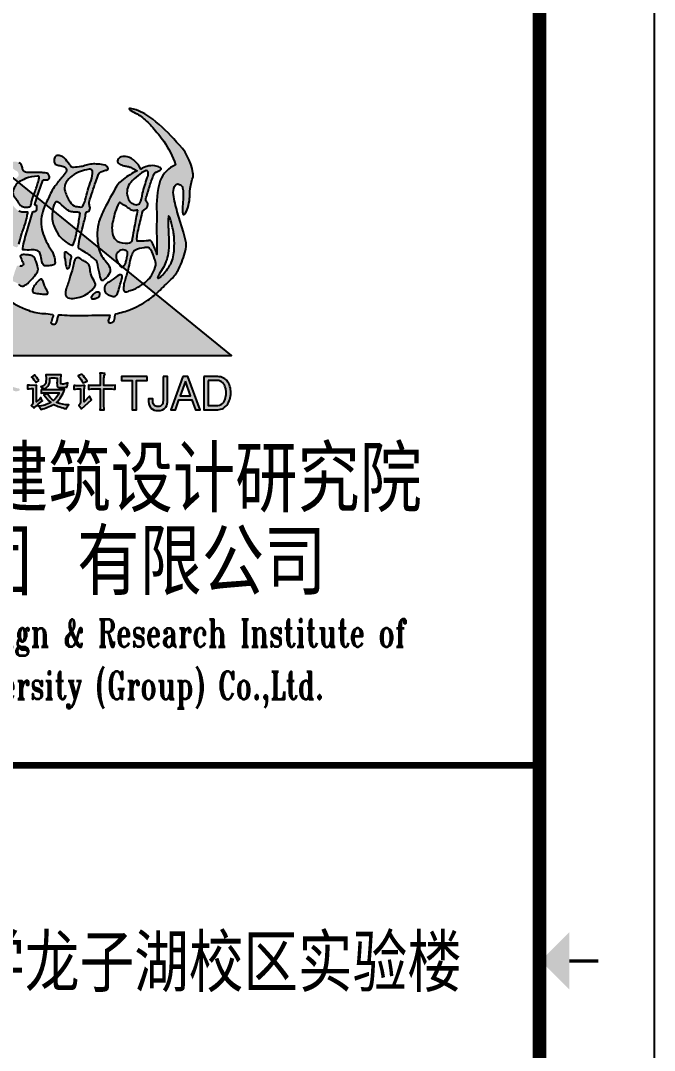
# Model space of a CAD drawing. Extents: x -345393 to -54719, y 203828 to 476815.
# Drawn here: x -266805 to -261293, y 298647 to 307598 of the extents above; entities that cross this region are included whole.
import ezdxf
from ezdxf.enums import TextEntityAlignment as Align

# ---------------------------------------------------------------- set-up
doc = ezdxf.new("R2010")
doc.units = 0
doc.header["$LTSCALE"] = 1000
doc.header["$MEASUREMENT"] = 0
doc.layers.get('0').update_dxf_attribs({"color": 252, "linetype": 'CONTINUOUS'})
doc.layers.add('图框', color=252, linetype='CONTINUOUS')
doc.styles.add('TKZ1_tjhts.shx', font='tjromant.shx', dxfattribs={"bigfont": 'tjhts.shx'})

# ---------------------------------------------------------------- blocks, each defined once
blk = doc.blocks.new('TJAD_TK_LOGO')
at = {"layer": '图框'}
for points in [[(0.3088, 0.2387, -0.055111), (0.2978, 0.218, -0.399817), (0.2889, 0.2131, -0.15154), (0.2813, 0.2164, -0.301448), (0.2805, 0.2256, 0.010306), (0.2893, 0.248, -0.01851), (0.2158, 0.3296, -0.103184), (0.1567, 0.4231, -0.120959), (0.1559, 0.5005, 0.063512), (0.1683, 0.6375, 0.024265), (0.1633, 0.7157, -0.039016), (0.1589, 0.7586, -0.148803), (0.1672, 0.7952, -0.063522), (0.1899, 0.8185, -0.021561), (0.1991, 0.8269), (0, 0.9887), (0, 0.0136), (1.2, 0.0136), (0.9015, 0.2562, -0.02734), (0.8698, 0.2318, -0.056811), (0.8015, 0.1955, -0.043653), (0.7428, 0.1781, 0.070224), (0.7398, 0.1676, -0.155586), (0.7336, 0.1464, -0.268078), (0.7145, 0.1445, 0.046034), (0.7138, 0.1514, -0.10837), (0.7157, 0.158, 0.067272), (0.7193, 0.1723, 0.007869), (0.606, 0.1714, -0.018474), (0.519, 0.1742, 0.089356), (0.5135, 0.1595, -0.084297), (0.509, 0.1441, -0.378712), (0.4979, 0.1366, -0.129516), (0.4872, 0.1418, 0.010082), (0.4893, 0.1483, -0.06366), (0.4927, 0.1585, -0.047427), (0.496, 0.17, 0.412458), (0.4928, 0.175, 0.04646), (0.4591, 0.1791, -0.083304), (0.3984, 0.1918, -0.056916)], [(0.4736, 0.7314, 0.018572), (0.4732, 0.7314), (0.4732, 0.7318, 0.06936), (0.4703, 0.733, 0.047212), (0.46, 0.7347, 0.024282), (0.4431, 0.7352, -0.000753), (0.4115, 0.7353, -0.013374), (0.3921, 0.7358, -0.164458), (0.3817, 0.7396, -0.15617), (0.3755, 0.7508, 0.064833), (0.3714, 0.765, 0.17195), (0.3603, 0.7744, 0.077232), (0.3482, 0.7786, 0.099365), (0.3407, 0.7784, 0.128164), (0.3354, 0.7756, 0.199677), (0.3314, 0.766, 0.156287), (0.3348, 0.7545, 0.086381), (0.3434, 0.7463, 0.029794), (0.3514, 0.742, -0.218512), (0.3587, 0.7337, -0.050196), (0.3602, 0.726, -0.223734), (0.3564, 0.7197, -0.013892), (0.3452, 0.7082), (0.3589, 0.6971, -0.00619), (0.3868, 0.7123, -0.093205), (0.4339, 0.7212, -0.103421), (0.4394, 0.72, -0.384925), (0.4409, 0.717, -0.045853), (0.4384, 0.7029, -0.014561), (0.4233, 0.6576, 0.006316), (0.4195, 0.6478), (0.4323, 0.6374, -0.003465), (0.4348, 0.6445, -0.002724), (0.4557, 0.7043, -0.338072), (0.4611, 0.707, 0.005218), (0.4734, 0.7074, 0.309415), (0.4756, 0.7082, 0.132077), (0.4786, 0.7099, 0.147744), (0.4814, 0.7154, 0.135646), (0.4808, 0.7231, 0.18433)], [(0.7559, 0.3745, 0.010654), (0.7583, 0.3709, 0.091005), (0.7649, 0.363, 0.311976), (0.7704, 0.3627)]]:
    blk.add_hatch(color=256, dxfattribs=at).paths.add_polyline_path(points)
h = blk.add_hatch(color=256, dxfattribs=at)
h.paths.add_polyline_path([(0.9815, 0.6879, -0.266995), (0.9881, 0.6909, -0.078548), (0.9944, 0.6887, -0.061401), (1.0014, 0.6847, -0.140506), (1.0072, 0.6756, -0.075077), (1.01, 0.6533, -0.023792), (1.0084, 0.6201, 0.028581), (1.0066, 0.5847, 0.083513), (1.0086, 0.5717, 0.556873), (1.0142, 0.5709, 0.099876), (1.0276, 0.5963, 0.058859), (1.0349, 0.6333, 0.00868), (1.0364, 0.6602, -0.055868), (1.0453, 0.7097, 0.012909), (1.0489, 0.7191, 0.07627), (1.0482, 0.7339, 0.168287), (0.9831, 0.856, 0.045812), (0.8895, 0.9461, 0.082299), (0.8236, 0.9829, 0.045024), (0.8019, 0.9879, 0.184323), (0.7964, 0.9871, 0.401214), (0.7969, 0.9849, 0.073894), (0.8027, 0.9803, 0.009968), (0.8278, 0.9671, -0.045085), (0.8493, 0.9526, -0.042435), (0.8895, 0.9133, -0.014659), (0.9326, 0.8595, -0.075958), (0.9793, 0.7665, 0.183281), (0.9189, 0.7042, 0.093166), (0.9053, 0.5774, 0.002645), (0.9049, 0.5388), (0.9501, 0.5388, -0.021718), (0.9509, 0.5614, -0.060902), (0.9515, 0.5634, -0.750169), (0.9534, 0.5633, -0.062141), (0.956, 0.5585, -0.02804), (0.962, 0.5406, -0.001207), (0.9625, 0.5388), (0.9987, 0.5388), (0.9978, 0.5418), (0.9864, 0.5809, -0.042759), (0.9711, 0.6483, -0.166183), (0.9757, 0.68, -0.02967)])
h.paths.add_polyline_path([(0.9205, 0.7467, 0.337691), (0.9223, 0.7504, 0.234051), (0.9175, 0.7558, 0.085029), (0.898, 0.762, 0.109404), (0.8666, 0.76, 0.027051), (0.8419, 0.7495, 0.096966), (0.8201, 0.7794, 0.147389), (0.7879, 0.798, 0.110178), (0.7649, 0.7978, 0.193659), (0.7543, 0.7891, 0.105864), (0.7507, 0.7813, 0.322715), (0.7561, 0.77, 0.090222), (0.7753, 0.7627, 0.021428), (0.79, 0.7597, -0.062248), (0.8018, 0.7563, -0.0489), (0.8136, 0.7497, 0.061445), (0.8276, 0.7426, 0.045204), (0.7732, 0.709, 0.105153), (0.7461, 0.6801, 0.017534), (0.699, 0.5933, 0.04727), (0.6765, 0.5388), (0.7311, 0.5388, -0.016538), (0.7329, 0.5457, -0.06987), (0.7549, 0.6147, -0.55525), (0.7623, 0.616, 0.087068), (0.7725, 0.608, 0.000587), (0.779, 0.6054, 0.051645), (0.7807, 0.6041, 0.002312), (0.7982, 0.5921, 0.1078), (0.8147, 0.5849, 0.06971), (0.8302, 0.5876, -0.002349), (0.8243, 0.554, -0.014725), (0.8217, 0.5388), (0.8389, 0.5388, -0.003665), (0.8417, 0.5498, -0.003176), (0.8503, 0.5842, -0.214328), (0.8554, 0.5888, 0.079005), (0.8638, 0.5943, 0.136284), (0.8689, 0.6041, 0.042038), (0.8698, 0.6101, 0.121208), (0.8685, 0.6149, 0.033156), (0.8637, 0.6221, -0.089896), (0.8614, 0.627, -0.153361), (0.8622, 0.6323, -0.00558), (0.8761, 0.6782, -0.02004), (0.8922, 0.7241, -0.10938), (0.8997, 0.7368, 0.024126), (0.911, 0.7409, 0.094696)])
h.paths.add_polyline_path([(0.8709, 0.7365, -0.143663), (0.8674, 0.7141, 0.018808), (0.8493, 0.6538, -0.117601), (0.8367, 0.6124, -0.229986), (0.8191, 0.6095, -0.2857), (0.7904, 0.6393, -0.267121), (0.8025, 0.6968, -0.053371), (0.8316, 0.7238, -0.07094), (0.8606, 0.7426, -0.49062)], flags=16)
h = blk.add_hatch(color=256, dxfattribs=at)
h.paths.add_polyline_path([(0.7123, 0.7547, 0.083086), (0.7078, 0.7611, 0.127732), (0.7011, 0.7644, 0.060999), (0.6727, 0.7685, 0.050289), (0.6488, 0.769, 0.061315), (0.6263, 0.7647, -0.058239), (0.6053, 0.759, -0.023274), (0.5769, 0.7559, -0.318074), (0.5654, 0.7615, -0.012807), (0.5459, 0.787, 0.176594), (0.5273, 0.8007, 0.141446), (0.5118, 0.8023, 0.254042), (0.5015, 0.7926, 0.094349), (0.5002, 0.7774, 0.272202), (0.5073, 0.7669, 0.06938), (0.523, 0.7632, -0.099001), (0.5405, 0.7575, -0.173209), (0.5486, 0.7467, -0.244282), (0.547, 0.7377, -0.042049), (0.5309, 0.7159, 0.019533), (0.5043, 0.6835, 0.074328), (0.4889, 0.6592, -0.003717), (0.4656, 0.6104), (0.4938, 0.5874, -0.03259), (0.4985, 0.6073, -0.114709), (0.5043, 0.6174), (0.5072, 0.6195), (0.5091, 0.6202), (0.5118, 0.6201), (0.5142, 0.6193), (0.5231, 0.6138), (0.5294, 0.6085), (0.5482, 0.5915), (0.5545, 0.5865), (0.5549, 0.5865, 0.137325), (0.5628, 0.5817, 0.052206), (0.5812, 0.5795, -0.039081), (0.5963, 0.5784, -0.061234), (0.5998, 0.5775, -0.389955), (0.6022, 0.5741, -0.015439), (0.6014, 0.5665, -0.009793), (0.5919, 0.5135, -0.001555), (0.5909, 0.5086), (0.6061, 0.4962, -0.005675), (0.6129, 0.5218, 0.021764), (0.6244, 0.5699, -0.037231), (0.6265, 0.5785, -0.166808), (0.6296, 0.5808, 0.014415), (0.6366, 0.5837, 0.232872), (0.6415, 0.5909, 0.087887), (0.641, 0.6009, 0.002273), (0.6378, 0.6149, -0.178357), (0.6381, 0.6188, -0.001216), (0.6509, 0.6596, -0.011476), (0.6643, 0.6991, -0.017032), (0.6756, 0.7288, -0.192629), (0.6888, 0.7399, -0.05264), (0.7021, 0.7447, 0.121865), (0.7115, 0.7475, 0.384919)])
h.paths.add_polyline_path([(0.5967, 0.7372, -0.021509), (0.6281, 0.7468, -0.053885), (0.6378, 0.7487, -0.363115), (0.652, 0.7407, -0.093078), (0.646, 0.7046, 0.023125), (0.6222, 0.6265, -0.067346), (0.6135, 0.6034, -0.278742), (0.6057, 0.5995, -0.067064), (0.5855, 0.6021, -0.223721), (0.5632, 0.6194, -0.070697), (0.543, 0.6609, -0.171192), (0.5437, 0.69, -0.090372), (0.5638, 0.7166, -0.097027)], flags=16)
h = blk.add_hatch(color=256, dxfattribs=at)
h.paths.add_polyline_path([(0.4195, 0.6478), (0.3589, 0.6971, 0.122439), (0.3441, 0.6794, 0.077208), (0.3376, 0.6622, 0.221374), (0.3431, 0.6401, -0.044103), (0.3534, 0.6251, 0.092474), (0.3673, 0.6059, 0.149827), (0.383, 0.5987, 0.078107), (0.4006, 0.5996, 0.300992), (0.4085, 0.6066, 0.003448), (0.4116, 0.6244, -0.014936)])
h.paths.add_polyline_path([(0.4481, 0.5312, -0.118411), (0.4656, 0.6104), (0.4323, 0.6374, 0.013731), (0.4236, 0.6091, 0.354128), (0.4255, 0.6066, 0.149403), (0.4255, 0.6062, -0.033756), (0.429, 0.6051, -0.301225), (0.4322, 0.6016, -0.067966), (0.4306, 0.5853, -0.155357), (0.4255, 0.5826, -0.0383), (0.4175, 0.5813, 0.394404), (0.4141, 0.5771, -0.002997), (0.3933, 0.5061, 0.027314), (0.3759, 0.4366, 0.262389), (0.3769, 0.4312, 0.054171), (0.4093, 0.4301, -0.120269), (0.4322, 0.4278, -0.238212), (0.445, 0.4145, -0.030328), (0.4518, 0.3843, 0.177342), (0.4589, 0.3692, 0.189169), (0.4732, 0.3674, 0.024901), (0.4941, 0.3699, 0.43233), (0.5035, 0.3812, 0.054023), (0.4992, 0.4064, 0.072563), (0.4928, 0.4227, -0.024272), (0.4732, 0.4551, -0.09052)])
h.paths.add_polyline_path([(0.5909, 0.5086), (0.4938, 0.5874, 0.02545), (0.492, 0.5716, 0.128799), (0.5009, 0.5201, 0.044216), (0.5216, 0.4843, 0.076323), (0.548, 0.4604, 0.034366), (0.5624, 0.4519, 0.076032), (0.5722, 0.4489, 0.341488), (0.575, 0.4509, 0.069217), (0.5844, 0.4795, 0.009229)])
h.paths.add_polyline_path([(0.6061, 0.4962, 0.003269), (0.6024, 0.4814, 0.051211), (0.5967, 0.4451, 0.204101), (0.5987, 0.435, -0.011598), (0.6232, 0.4203, -0.044991), (0.6598, 0.3936, -0.200983), (0.6695, 0.3801, -0.006426), (0.6785, 0.3385, 0.079721), (0.6871, 0.3112, 0.326464), (0.6907, 0.3094, 0.087838), (0.6948, 0.3111, 0.087656), (0.7146, 0.3317, 0.286319), (0.7196, 0.3603, 0.076349), (0.7011, 0.3885, -0.160397), (0.6755, 0.4398), (0.6755, 0.4398)])
h.paths.add_polyline_path([(0.8517, 0.2966), (0.7903, 0.3465, 0.007087), (0.7769, 0.3013, 0.070922), (0.7741, 0.2754, 0.248353), (0.779, 0.265, 0.199635), (0.7954, 0.2684, -0.006886), (0.8134, 0.2746, 0.05678), (0.8467, 0.293, 0.006803)])
h = blk.add_hatch(color=256, dxfattribs=at)
h.paths.add_polyline_path([(0.393, 0.5629, -0.011586), (0.3965, 0.5787, 0.253288), (0.3961, 0.5791, 0.095247), (0.3878, 0.5795, -0.0106), (0.3763, 0.5795, -0.133876), (0.3608, 0.5833, -0.082431), (0.3451, 0.5964, -0.01622), (0.3317, 0.6124, 0.042319), (0.324, 0.621, 0.140851), (0.3172, 0.6238, 0.145933), (0.3085, 0.6218, 0.038492), (0.302, 0.6178), (0.3016, 0.6178, 0.000616), (0.3, 0.6162, 0.032553), (0.2979, 0.6148, 0.095329), (0.2942, 0.6103, 0.096767), (0.2905, 0.5971, -0.001525), (0.2876, 0.5737, 0.034244), (0.285, 0.5522, 0.085899), (0.2916, 0.5041, 0.097395), (0.3137, 0.4669, 0.083463), (0.3395, 0.445, 0.098864), (0.3517, 0.4407, 0.30663), (0.3559, 0.443, 0.075685), (0.3606, 0.4535, 0.009946), (0.371, 0.4905, -0.023424), (0.3776, 0.5099, 0.034776)])
h.paths.add_polyline_path([(0.3331, 0.3723, 0.321528), (0.3303, 0.3767, 0.021484), (0.2909, 0.382, 0.022843), (0.2815, 0.3822, 0.102534), (0.2763, 0.381, 0.130045), (0.2718, 0.3783, 0.267367), (0.2712, 0.3737, -0.005872), (0.2757, 0.3643, 0.058515), (0.2798, 0.3554, 0.081344), (0.2949, 0.3383, 0.099387), (0.3095, 0.3298, 0.035917), (0.3152, 0.3284, 0.245908), (0.3185, 0.3297, 0.105203), (0.327, 0.3486, -0.034055), (0.3316, 0.3653, 0.056891)])
h.paths.add_polyline_path([(0.4315, 0.3396, 0.245812), (0.436, 0.3593, 0.065072), (0.4255, 0.3925, 0.134826), (0.4253, 0.3934, -0.114996), (0.4251, 0.3945, 0.061748), (0.4182, 0.4045, 0.16919), (0.4099, 0.4088, 0.009694), (0.3932, 0.4108, 0.017654), (0.3823, 0.4116, 0.044621), (0.3745, 0.4112, 0.15913), (0.3675, 0.4082, 0.263058), (0.3666, 0.4036, 0.037983), (0.3754, 0.3845, -0.091013), (0.3784, 0.3745, -0.183458), (0.3763, 0.3696, -0.186991), (0.3705, 0.3666, -0.076588), (0.3638, 0.3668, 0.012233), (0.357, 0.368, 0.175338), (0.3532, 0.367, 0.023216), (0.3404, 0.3302, 0.04069), (0.3358, 0.3123, 0.28537), (0.3389, 0.3059, 0.048651), (0.3472, 0.3023, -0.083296), (0.3595, 0.2951, 0.044689), (0.3674, 0.2887, 0.196761), (0.3781, 0.2876, 0.127879), (0.3954, 0.2982, 0.050671)])
h.paths.add_polyline_path([(0.4633, 0.2851, 0.013244), (0.4608, 0.2933, 0.042352), (0.4538, 0.3106, 0.086452), (0.451, 0.3142, 0.181931), (0.4475, 0.3144, 0.105167), (0.437, 0.3071, 0.063777), (0.4225, 0.2892, 0.079039), (0.415, 0.2726, 0.295118), (0.4173, 0.2626, 0.12746), (0.4262, 0.259, 0.051219), (0.4378, 0.2577, -0.006938), (0.4592, 0.2552, 0.101871), (0.4716, 0.2561, 0.282022), (0.4753, 0.2604, 0.127329), (0.4734, 0.2662), (0.4732, 0.2662, -0.004335)])
h.paths.add_polyline_path([(0.6577, 0.3076, -0.058552), (0.6453, 0.3355, -0.043685), (0.6412, 0.3591, 0.088622), (0.6365, 0.3722, 0.151789), (0.6215, 0.3846, -0.046532), (0.6062, 0.3942, 0.04555), (0.5995, 0.3981, 0.043142), (0.5967, 0.3991), (0.5966, 0.3994, 0.251715), (0.5858, 0.3963, 0.137334), (0.5764, 0.371, -0.022108), (0.5712, 0.349, 0.025269), (0.5573, 0.3052, -0.028381), (0.5499, 0.2836, 0.095667), (0.5444, 0.258, 0.266705), (0.5545, 0.2414, 0.133638), (0.5811, 0.2399, 0.117773), (0.6341, 0.259, 0.081266), (0.6603, 0.2854, 0.080524), (0.6632, 0.2917), (0.6632, 0.292), (0.6636, 0.2924), (0.6636, 0.2952), (0.6632, 0.2952, 0.059624)])
h.paths.add_polyline_path([(0.5675, 0.4064, 0.121011), (0.5636, 0.4099, 0.051248), (0.5498, 0.4198, 0.077555), (0.5447, 0.4219, 0.238499), (0.5422, 0.4212, 0.167798), (0.5412, 0.4181, 0.09655), (0.5414, 0.3999, -0.014406), (0.5433, 0.3923, -0.00033), (0.5454, 0.375, 0.1059), (0.5513, 0.3573, 0.313865), (0.5557, 0.3565, 0.231713), (0.5604, 0.3643, 0.026659), (0.5643, 0.3846, -0.007425), (0.5681, 0.3998, 0.16995)])
h.paths.add_polyline_path([(0.6788, 0.2495, 0.082015), (0.6802, 0.2581, 0.360369), (0.6746, 0.2636, 0.094324), (0.6683, 0.2635, 0.109868), (0.6658, 0.2629, -0.017853), (0.6636, 0.2619), (0.6632, 0.2619, 0.095638), (0.6515, 0.2506, 0.069381), (0.6467, 0.2423, 0.391778), (0.6489, 0.2376, 0.16265), (0.6584, 0.2374, 0.029698), (0.6632, 0.2387), (0.6636, 0.2387, 0.027865), (0.6738, 0.2427, 0.232972)])
h.paths.add_polyline_path([(0.7651, 0.3086, -0.00792), (0.7663, 0.3122, -0.04061), (0.7673, 0.3161, 0.057732), (0.7686, 0.323, 0.231089), (0.7664, 0.3309, 0.223752), (0.7548, 0.3302, 0.032861), (0.7336, 0.3152, -0.012035), (0.7156, 0.3033, 0.160241), (0.7001, 0.2874, 0.160304), (0.6998, 0.2673, 0.221951), (0.7087, 0.2557, 0.080228), (0.7255, 0.2484, 0.124433), (0.7414, 0.2473, 0.177577), (0.7482, 0.2548, 0.06059), (0.7578, 0.2826, -0.013372)])
h = blk.add_hatch(color=256, dxfattribs=at)
h.paths.add_polyline_path([(0.9516, 0.4998, -0.00262), (0.9505, 0.5265, -0.01182), (0.9501, 0.5388), (0.9049, 0.5388, 0.006126), (0.9053, 0.4493, 0.002492), (0.906, 0.4122, 0.048247), (0.8873, 0.4597, 0.065909), (0.8831, 0.4654, 0.224936), (0.8775, 0.467, 0.038284), (0.8638, 0.4659, -0.06616), (0.83, 0.4648, -0.485088), (0.8272, 0.4672, -0.101913), (0.8282, 0.4872, -0.016956), (0.8389, 0.5388), (0.8217, 0.5388, -0.017973), (0.8174, 0.5204, -0.010562), (0.8098, 0.4759, -0.208845), (0.8025, 0.4605, -0.11949), (0.791, 0.4574, -0.131776), (0.7484, 0.4648, -0.127624), (0.7317, 0.4882, -0.118385), (0.7311, 0.5388), (0.6765, 0.5388, 0.005191), (0.6747, 0.5326, 0.105733), (0.6755, 0.4398), (0.7181, 0.4052), (0.7448, 0.4052, -0.078177), (0.7468, 0.4144, -0.129583), (0.7582, 0.4264, -0.224047), (0.779, 0.4292, -0.071036), (0.7797, 0.4292, 0.101063), (0.781, 0.4285, -0.019588), (0.7826, 0.4281, -0.023828), (0.7843, 0.4274, -0.322257), (0.7901, 0.4162, -0.013384), (0.7884, 0.4052), (0.8042, 0.4052, -0.014271), (0.8075, 0.414, -0.194353), (0.8209, 0.4295, -0.094044), (0.855, 0.4388, -0.035175), (0.8707, 0.4396, -0.177154), (0.8802, 0.4322, -0.054292), (0.8934, 0.4052), (0.9481, 0.4052, 0.016129), (0.9506, 0.4167, 0.043741), (0.9529, 0.4602, 0.012835)])
h.paths.add_polyline_path([(1.0212, 0.4578), (1.011, 0.5001), (0.9987, 0.5388), (0.9625, 0.5388, -0.013434), (0.9677, 0.518, -0.01242), (0.9716, 0.4981, -0.017255), (0.9742, 0.4791, -0.024091), (0.974, 0.4334, -0.03797), (0.9709, 0.4052), (1.0122, 0.4052, 0.01383), (1.0187, 0.4273, 0.116879)])
h.paths.add_polyline_path([(0.9667, 0.319, 0.068823), (0.9925, 0.3556, 0.031999), (1.0122, 0.4052), (0.9709, 0.4052, -0.002893), (0.9705, 0.403, -0.072675), (0.9603, 0.3746, -0.038888), (0.9477, 0.3552, -0.02059), (0.9288, 0.3321, -0.114728), (0.9232, 0.3261, -0.052839), (0.9136, 0.3198), (0.911, 0.3189), (0.9088, 0.319), (0.9087, 0.322), (0.9144, 0.3343), (0.9184, 0.3407), (0.9328, 0.3631), (0.9415, 0.3829), (0.9415, 0.384, 0.030329), (0.9481, 0.4052), (0.8934, 0.4052, -0.019139), (0.8966, 0.395, -0.131139), (0.901, 0.3705, -0.068706), (0.8883, 0.3366, -0.106182), (0.8705, 0.3122, -0.027075), (0.8517, 0.2966), (0.9015, 0.2562, 0.015633), (0.9183, 0.2717, -0.009266)])
h = blk.add_hatch(color=256, dxfattribs=at)
h.paths.add_polyline_path([(0.7975, 0.3787, -0.041396), (0.8042, 0.4052), (0.7884, 0.4052, -0.011453), (0.7864, 0.3958, -0.01007), (0.7826, 0.3786, -0.034546), (0.7785, 0.3708, -0.087737), (0.7704, 0.3627), (0.7903, 0.3465), (0.7903, 0.3465, 0.020125)])
h.paths.add_polyline_path([(0.7448, 0.4052), (0.7181, 0.4052), (0.7559, 0.3745, -0.051476), (0.7466, 0.3933, -0.099669)])
h = blk.add_hatch(color=256, dxfattribs=at)
h.paths.add_polyline_path([(0.1087, -0.0549, 0.215782), (0.0955, -0.0527, 0.067417), (0.0878, -0.0572, -0.168397), (0.0723, -0.0608, -0.018722), (0.0557, -0.0587, 0.069135), (0.0371, -0.0584, -0.211583), (0.0322, -0.0571, 0.012327), (0.0271, -0.0542, 0.18165), (0.0227, -0.0546, 0.234564), (0.0145, -0.0607, 0.06939), (0.0092, -0.0773, 0.040114), (0.004, -0.1264, 0.00862), (0.0038, -0.1509, 0.034302), (0.0033, -0.1865, 0.240525), (0.0113, -0.1992, 0.151405), (0.014, -0.1995, 0.254247), (0.0165, -0.1924, 0.038225), (0.0174, -0.1663, -0.061608), (0.0194, -0.1463, 0.026815), (0.0223, -0.1127, -0.054652), (0.0257, -0.0929, -0.028262), (0.0289, -0.0835, -0.253686), (0.0385, -0.0789, 0.007206), (0.0489, -0.0782, -0.006599), (0.0729, -0.0746, 0.009999), (0.0841, -0.0723, -0.062381), (0.0934, -0.0735, -0.15567), (0.0993, -0.0771, -0.051163), (0.1052, -0.0853, -0.102101), (0.1065, -0.0911, -0.03095), (0.1072, -0.1291, 0.010088), (0.1069, -0.1503, -0.131285), (0.1038, -0.1627, -0.019629), (0.1006, -0.1683, -0.485137), (0.0962, -0.1696, 0.001583), (0.093, -0.1677, 0.165296), (0.0875, -0.1704, 0.24859), (0.0847, -0.1785, 0.066176), (0.0882, -0.1886, 0.038595), (0.0909, -0.1945, 0.378365), (0.0951, -0.1957, 0.077759), (0.1038, -0.1826, 0.016012), (0.1121, -0.17, 0.054651), (0.1183, -0.1552, 0.087206), (0.1231, -0.1116, 0.064902), (0.1173, -0.0684, 0.144064)])
h.paths.add_polyline_path([(0.0629, -0.0931), (0.0559, -0.0934), (0.0526, -0.0942), (0.0487, -0.0957), (0.0473, -0.0971), (0.0457, -0.0999, 0.333571), (0.0462, -0.1038, 0.045952), (0.0523, -0.1067, 0.064784), (0.0622, -0.1092, 0.210865), (0.0684, -0.1072, 0.127927), (0.0706, -0.102, 0.211886), (0.0696, -0.0958, 0.12013), (0.0674, -0.0941)], flags=17)
h.paths.add_polyline_path([(0.058, -0.146, -0.039434), (0.0609, -0.152, 0.054133), (0.0642, -0.1578, 0.123184), (0.0796, -0.1504, 0.140353), (0.0842, -0.1429, 0.284617), (0.0828, -0.1391, -0.012464), (0.0763, -0.135, 0.016141), (0.0639, -0.1258, -0.029736), (0.0406, -0.1269, -0.149024), (0.0367, -0.13, 0.190304), (0.0335, -0.134, 0.089845), (0.0332, -0.143, 0.171078), (0.0413, -0.1572, 0.249801), (0.0503, -0.1586, 0.378768), (0.055, -0.1529, 0.031236), (0.054, -0.1458), (0.0561, -0.1439)], flags=17)
h.paths.add_polyline_path([(0.1936, -0.0808, -0.130766), (0.1929, -0.0832, -0.049), (0.1889, -0.0904, 0.175351), (0.1867, -0.0955, 0.389375), (0.1886, -0.0971, 0.146359), (0.1966, -0.0935, 0.079034), (0.2024, -0.0886, 0.101244), (0.205, -0.0836, 0.132531), (0.2051, -0.0769, 0.067751), (0.2031, -0.0722, 0.050259), (0.1996, -0.0676, 0.454265), (0.198, -0.0678, 0.06765), (0.196, -0.0731, 0.007561)])
h.paths.add_polyline_path([(0.189, -0.104, 0.313541), (0.1862, -0.1002, 0.335576), (0.1832, -0.1018, 0.015792), (0.1784, -0.1349, -0.057755), (0.1712, -0.1608, 0.000363), (0.1628, -0.1859, 0.094511), (0.1671, -0.2072, 0.230423), (0.1705, -0.2113, 0.369117), (0.1764, -0.2058, 0.039319), (0.18, -0.1854, -0.109188), (0.1887, -0.1489, 0.00425), (0.1908, -0.1434, 0.032369), (0.1887, -0.118, -0.025515)])
h.paths.add_polyline_path([(0.251, -0.0452, 0.093827), (0.2363, -0.0633, 0.302072), (0.2373, -0.0679, 0.296548), (0.2444, -0.0681, 0.04254), (0.259, -0.0604, -0.129019), (0.2753, -0.0571, -0.117204), (0.2785, -0.0581, -0.328405), (0.2786, -0.0608, -0.051459), (0.2703, -0.0723, 0.085646), (0.2604, -0.09, 0.031903), (0.2597, -0.0932, -0.315533), (0.2562, -0.0979, -0.134544), (0.2509, -0.099, -0.408117), (0.2479, -0.0961, 0.035639), (0.2445, -0.0851, 0.084333), (0.2416, -0.0806, 0.358627), (0.239, -0.0802, 0.227473), (0.2329, -0.092, 0.148882), (0.235, -0.0994, -0.254787), (0.2358, -0.1059, -0.110418), (0.229, -0.1131, -0.032156), (0.2173, -0.1207, 0.122106), (0.2102, -0.1279, 0.074479), (0.2035, -0.1443, 0.233421), (0.2058, -0.152, 0.316166), (0.2167, -0.1523, 0.122903), (0.2315, -0.1397, 0.056501), (0.2413, -0.1246, -0.025506), (0.2474, -0.11, -0.174643), (0.2597, -0.1006, 0.004602), (0.2657, -0.0979, -0.251477), (0.2643, -0.107, -0.130218), (0.2586, -0.1116, 0.16089), (0.2539, -0.1165, 0.172735), (0.253, -0.123, 0.448793), (0.2607, -0.1246, 0.141971), (0.272, -0.1086, 0.057248), (0.2765, -0.0945, -0.334885), (0.2836, -0.0873, -0.076773), (0.2877, -0.0871, -0.545841), (0.2894, -0.0894, -0.008092), (0.2895, -0.1045, 0.139136), (0.2949, -0.1235, 0.144746), (0.301, -0.1277, 0.355116), (0.3041, -0.1263, 0.046986), (0.3064, -0.118, 0.052614), (0.3072, -0.1148, 0.237681), (0.3057, -0.1128, 0.025436), (0.3015, -0.1114, -0.354836), (0.298, -0.1075, -0.049448), (0.2968, -0.0935, -0.035628), (0.2969, -0.0883, -0.387964), (0.3001, -0.084, -0.009611), (0.3071, -0.0814, 0.187317), (0.3113, -0.0778, 0.232403), (0.3115, -0.0721, 0.143525), (0.3105, -0.0719, 0.022411), (0.2879, -0.0821, -0.00319), (0.2795, -0.086, -0.206179), (0.276, -0.0863, -0.165764), (0.2735, -0.0838, -0.217969), (0.274, -0.0802, -0.110096), (0.2841, -0.0684, -0.031862), (0.2964, -0.0594, 0.078929), (0.2994, -0.0567, 0.264707), (0.2996, -0.0548, 0.034215), (0.298, -0.0525, 0.174735), (0.2957, -0.0516, 0.001752), (0.2917, -0.0518, -0.177458), (0.2867, -0.0505, -0.140307), (0.2831, -0.0469, -0.275752), (0.2842, -0.0412, 0.167681), (0.2852, -0.035, 0.301407), (0.2787, -0.0302, 0.08311), (0.273, -0.0304, 0.130737)])
h.paths.add_polyline_path([(0.3265, -0.1185, 0.027579), (0.3434, -0.1267, 0.154526), (0.3537, -0.1275, 0.082415), (0.3631, -0.1246, 0.312986), (0.3634, -0.1187, 0.221824), (0.3602, -0.1161, 0.031656), (0.355, -0.1158, -0.00721), (0.3422, -0.1122, -0.071904), (0.3274, -0.106, -0.267193), (0.324, -0.1005, -0.023267), (0.3278, -0.0922, 0.395574), (0.3247, -0.0851, 0.188464), (0.3166, -0.0869, 0.051998), (0.3107, -0.0902, 0.108508), (0.3062, -0.0972, 0.200123), (0.3045, -0.1041, 0.191616), (0.3078, -0.1086, -0.01282)])
h.paths.add_polyline_path([(0.3061, -0.1345, 0.188222), (0.2987, -0.1344, 0.20573), (0.2909, -0.1393, 0.018376), (0.2852, -0.1492, -0.117409), (0.2773, -0.1592, -0.060927), (0.2765, -0.1465, 0.215117), (0.2745, -0.1419, 0.470033), (0.2699, -0.1433, -0.045545), (0.2616, -0.1486, -0.074224), (0.2553, -0.1514, -0.568137), (0.252, -0.1485, -0.07678), (0.2526, -0.1441, 0.100197), (0.2529, -0.1346, 0.387299), (0.2502, -0.1327, 0.118665), (0.2478, -0.1338, 0.185429), (0.2406, -0.1469, -0.018374), (0.2387, -0.1583, 0.026924), (0.2355, -0.1694, -0.013447), (0.2349, -0.18, 0.097057), (0.2361, -0.1921, 0.277047), (0.2398, -0.1951, 0.192921), (0.2429, -0.1932, 0.125735), (0.2464, -0.1796, -0.084178), (0.2486, -0.1648, -0.292454), (0.2566, -0.1598, -0.427415), (0.2627, -0.1662, -0.039723), (0.2621, -0.1773, 0.744354), (0.2674, -0.1794, 0.173973), (0.2753, -0.1721, -0.079593), (0.2831, -0.1615, 0.037997), (0.2923, -0.1518, -0.536451), (0.3002, -0.1519, -0.220641), (0.3027, -0.1657, -0.033334), (0.3, -0.1785, -0.02197), (0.2922, -0.1962, -0.036413), (0.288, -0.2042, 0.059035), (0.2879, -0.2046, 0.221247), (0.2894, -0.2077, 0.229092), (0.2907, -0.2079, 0.104052), (0.2938, -0.2056, 0.039622), (0.3034, -0.1893, 0.031663), (0.3116, -0.1728, 0.083922), (0.3151, -0.1559, 0.095464), (0.3114, -0.1418, 0.118136)])
h.paths.add_polyline_path([(0.4291, -0.0935), (0.4405, -0.0853, 0.028783), (0.4221, -0.0627), (0.4102, -0.0715, -0.06685)])
h.paths.add_polyline_path([(0.4215, -0.1047), (0.4022, -0.1042), (0.3969, -0.1036), (0.3948, -0.1036), (0.3948, -0.1181), (0.4007, -0.1176), (0.4092, -0.1169), (0.4158, -0.1168), (0.4158, -0.1709, -0.223037), (0.4102, -0.1829, -0.003297), (0.4095, -0.1842), (0.42, -0.1936, 0.201777), (0.4221, -0.1917, -0.033526), (0.4536, -0.1659, -0.02738), (0.4473, -0.1527, -0.067274), (0.4298, -0.1697, -0.004515), (0.43, -0.112, -0.051491), (0.4312, -0.1036)])
h.paths.add_polyline_path([(0.4681, -0.0776), (0.4676, -0.0915, -0.202539), (0.4614, -0.1024, -0.066868), (0.4473, -0.1105, -0.101276), (0.4613, -0.1193, 0.145344), (0.4788, -0.1017, 0.140249), (0.4824, -0.0753, -0.003162), (0.5118, -0.0753, -0.016144), (0.5113, -0.0906, 0.052901), (0.5122, -0.1087, 0.214665), (0.5146, -0.1118, 0.093296), (0.5153, -0.1118, 0.137117), (0.5238, -0.1126, 0.000424), (0.5373, -0.1123, 0.022294), (0.5517, -0.1112), (0.5538, -0.0948), (0.5502, -0.0961), (0.5458, -0.0974), (0.5419, -0.0985), (0.5363, -0.0994), (0.5323, -0.0995), (0.5266, -0.0985), (0.5261, -0.0963), (0.5266, -0.0805), (0.5279, -0.0627), (0.5208, -0.0631), (0.5109, -0.0633), (0.4981, -0.0633), (0.4859, -0.0633), (0.4771, -0.0632), (0.4669, -0.0627)])
h.paths.add_polyline_path([(0.5056, -0.1225, -0.002263), (0.4652, -0.1224, -0.028919), (0.4487, -0.1207), (0.4487, -0.1351), (0.4568, -0.134), (0.467, -0.1332, -0.001197), (0.5012, -0.1332, 0.000411), (0.5195, -0.1332, -0.117897), (0.4977, -0.1647, -0.081518), (0.4732, -0.1382), (0.4592, -0.142, 0.067412), (0.4873, -0.1722, -0.099344), (0.4368, -0.1867, -0.117302), (0.4487, -0.1993, 0.051291), (0.4985, -0.1798, 0.052048), (0.5475, -0.1968, -0.102524), (0.5573, -0.1817, -0.086164), (0.5097, -0.1716, 0.112398), (0.5412, -0.1212, -0.018709)])
h.paths.add_polyline_path([(0.6036, -0.1181), (0.6036, -0.1747, -0.094232), (0.598, -0.1829), (0.6085, -0.1968), (0.647, -0.1609), (0.64, -0.147), (0.619, -0.1691), (0.619, -0.1241, -0.058001), (0.6207, -0.1057, 0.319569), (0.6199, -0.1049, 0.045142), (0.6064, -0.1062, 0.020451), (0.5944, -0.1061, -0.034776), (0.5777, -0.1049), (0.5777, -0.1193, -0.030546)])
h.paths.add_polyline_path([(0.6099, -0.0601), (0.5952, -0.0664, -0.049542), (0.6141, -0.0941), (0.6302, -0.0872, 0.030356)])
h.paths.add_polyline_path([(0.6595, -0.1054, -0.019379), (0.6351, -0.1042), (0.6351, -0.1193, -0.02608), (0.6603, -0.1181), (0.682, -0.1181), (0.682, -0.1729, -0.021278), (0.6806, -0.2012), (0.6974, -0.2012, -0.017067), (0.6967, -0.1716), (0.6967, -0.1181), (0.7148, -0.1181, -0.024313), (0.7409, -0.1193), (0.7409, -0.1042, -0.018656), (0.7103, -0.1055), (0.6967, -0.1055), (0.6967, -0.0765, -0.143011), (0.7016, -0.0589, 0.162811), (0.697, -0.0572, 0.035376), (0.6847, -0.0564, 0.004148), (0.6806, -0.0564, -0.046173), (0.6819, -0.0675, -0.00345), (0.682, -0.1055, -0.001359)])
h.paths.add_polyline_path([(0.7665, -0.0695), (0.7665, -0.0854), (0.8078, -0.0854), (0.8078, -0.2004), (0.8257, -0.2004), (0.8257, -0.0854), (0.867, -0.0854), (0.867, -0.0695)])
h.paths.add_polyline_path([(0.9301, -0.1569, -0.040499), (0.9291, -0.1744, -0.3078), (0.915, -0.1875, -0.189438), (0.8973, -0.1845, -0.186489), (0.89, -0.1721, -0.07743), (0.8894, -0.158), (0.8723, -0.158, 0.198241), (0.8816, -0.1938, 0.214326), (0.9098, -0.2039, 0.249549), (0.9415, -0.1907, 0.135294), (0.948, -0.1641), (0.948, -0.0695), (0.9301, -0.0695)])
h.paths.add_polyline_path([(1.0285, -0.0695), (1.0088, -0.0695), (0.9602, -0.2004), (0.9786, -0.2004), (0.9926, -0.1613), (1.0441, -0.1613), (1.0579, -0.2004), (1.0772, -0.2004)])
h.paths.add_polyline_path([(1.0186, -0.0882), (1.0389, -0.146), (0.9981, -0.146)], flags=16)
h.paths.add_polyline_path([(1.0908, -0.0695), (1.0908, -0.2004), (1.1399, -0.2004, 0.229129), (1.182, -0.1827, 0.179316), (1.1971, -0.1343, 0.181564), (1.1826, -0.0858, 0.220204), (1.1406, -0.0695)])
h.paths.add_polyline_path([(1.1086, -0.0846), (1.1391, -0.0846, -0.337188), (1.1746, -0.1078, -0.124189), (1.1773, -0.1517, -0.40123), (1.1391, -0.1844), (1.1086, -0.1844)], flags=16)
for points in [[(0, 0.9887), (0, 0.0136), (1.2, 0.0136)], [(0.867, -0.0695), (0.7665, -0.0695), (0.7665, -0.0854), (0.8078, -0.0854), (0.8078, -0.2004), (0.8257, -0.2004), (0.8257, -0.0854), (0.867, -0.0854)], [(1.0088, -0.0695), (0.9602, -0.2004), (0.9786, -0.2004), (0.9926, -0.1613), (1.0441, -0.1613), (1.0579, -0.2004), (1.0772, -0.2004), (1.0285, -0.0695)], [(1.0186, -0.0882), (0.9981, -0.146), (1.0389, -0.146)]]:
    blk.add_lwpolyline(points, close=True, dxfattribs=at)
for points in [[(0.3088, 0.2387, 0.056916), (0.3984, 0.1918, 0.083304), (0.4591, 0.1791, -0.046418), (0.4928, 0.175, -0.509372), (0.4955, 0.1688, 0.042269), (0.4927, 0.1585, 0.06366), (0.4893, 0.1483, -0.010082), (0.4872, 0.1418, 0.129516), (0.4979, 0.1366, 0.378712), (0.509, 0.1441, 0.084297), (0.5135, 0.1595, -0.089356), (0.519, 0.1742, 0.018474), (0.606, 0.1714, -0.007869), (0.7193, 0.1723, -0.067272), (0.7157, 0.158, 0.10837), (0.7138, 0.1514, -0.046034), (0.7145, 0.1445, 0.268078), (0.7336, 0.1464, 0.155586), (0.7398, 0.1676, -0.070224), (0.7428, 0.1781, 0.043653), (0.8015, 0.1955, 0.056811), (0.8698, 0.2318, 0.042991), (0.9183, 0.2717, -0.009266), (0.9667, 0.319, 0.068823), (0.9925, 0.3556, 0.045849), (1.0187, 0.4273, 0.116879), (1.0212, 0.4578), (1.011, 0.5001), (0.9978, 0.5418), (0.9864, 0.5809, -0.042759), (0.9711, 0.6483, -0.166183), (0.9757, 0.68, -0.02967), (0.9815, 0.6879, -0.266995), (0.9881, 0.6909, -0.078548), (0.9944, 0.6887, -0.061401), (1.0014, 0.6847, -0.140506), (1.0072, 0.6756, -0.075077), (1.01, 0.6533, -0.023792), (1.0084, 0.6201, 0.028581), (1.0066, 0.5847, 0.083513), (1.0086, 0.5717, 0.561681), (1.0142, 0.5709, 0.099708), (1.0276, 0.5963, 0.059415), (1.0349, 0.6336, 0.008566), (1.0364, 0.6602, -0.055868), (1.0453, 0.7097, 0.012909), (1.0489, 0.7191, 0.07627), (1.0482, 0.7339, 0.168287), (0.9831, 0.856, 0.045812), (0.8895, 0.9461, 0.082299), (0.8236, 0.9829, 0.045024), (0.8019, 0.9879, 0.184323), (0.7964, 0.9871, 0.401214), (0.7969, 0.9849, 0.073894), (0.8027, 0.9803, 0.009968), (0.8278, 0.9671, -0.045085), (0.8493, 0.9526, -0.042435), (0.8895, 0.9133, -0.014659), (0.9326, 0.8595, -0.075958), (0.9793, 0.7665, 0.183281), (0.9189, 0.7042, 0.093166), (0.9053, 0.5774, 0.00877), (0.9053, 0.4493, 0.002492), (0.906, 0.4122, 0.048247), (0.8873, 0.4597, 0.065909), (0.8831, 0.4654, 0.224936), (0.8775, 0.467, 0.038284), (0.8638, 0.4659, -0.06616), (0.83, 0.4648, -0.485088), (0.8272, 0.4672, -0.101913), (0.8282, 0.4872, -0.020622), (0.8417, 0.5498, -0.003176), (0.8503, 0.5842, -0.214328), (0.8554, 0.5888, 0.079005), (0.8638, 0.5943, 0.136284), (0.8689, 0.6041, 0.042038), (0.8698, 0.6101, 0.13569), (0.8682, 0.6154, 0.030912), (0.8637, 0.6221, -0.089896), (0.8614, 0.627, -0.153361), (0.8622, 0.6323, -0.00558), (0.8761, 0.6782, -0.02004), (0.8922, 0.7241, -0.10938), (0.8997, 0.7368, 0.024126), (0.911, 0.7409, 0.094696), (0.9205, 0.7467, 0.397569), (0.9221, 0.751, 0.211166), (0.9175, 0.7558, 0.085029), (0.898, 0.762, 0.109404), (0.8666, 0.76, 0.027051), (0.8419, 0.7495, 0.096966), (0.8201, 0.7794, 0.147389), (0.7879, 0.798, 0.110178), (0.7649, 0.7978, 0.193659), (0.7543, 0.7891, 0.105864), (0.7507, 0.7813, 0.322715), (0.7561, 0.77, 0.090222), (0.7753, 0.7627, 0.021428), (0.79, 0.7597, -0.062248), (0.8018, 0.7563, -0.0489), (0.8136, 0.7497, 0.061445), (0.8276, 0.7426, 0.045204), (0.7732, 0.709, 0.105153), (0.7461, 0.6801, 0.017534), (0.699, 0.5933, 0.052474), (0.6747, 0.5326, 0.105733), (0.6755, 0.4398, 0.160397), (0.7011, 0.3885, -0.076349), (0.7196, 0.3603, -0.286319), (0.7146, 0.3317, -0.087656), (0.6948, 0.3111, -0.08033), (0.6911, 0.3095, -0.368951), (0.687, 0.3114, -0.079318), (0.6785, 0.3385, 0.006426), (0.6695, 0.3801, 0.200983), (0.6598, 0.3936, 0.044991), (0.6232, 0.4203, 0.011598), (0.5987, 0.435, -0.204101), (0.5967, 0.4451, -0.051211), (0.6024, 0.4814, -0.008944), (0.6129, 0.5218, 0.021764), (0.6244, 0.5699, -0.037231), (0.6265, 0.5785, -0.166808), (0.6296, 0.5808, 0.014415), (0.6366, 0.5837, 0.232872), (0.6415, 0.5909, 0.087887), (0.641, 0.6009, 0.002324), (0.6377, 0.6152, -0.163549), (0.6381, 0.6188, -0.001216), (0.6509, 0.6596, -0.011476), (0.6643, 0.6991, -0.017032), (0.6756, 0.7288, -0.192629), (0.6888, 0.7399, -0.05264), (0.7021, 0.7447, 0.121865), (0.7115, 0.7475, 0.384919), (0.7123, 0.7547, 0.083086), (0.7078, 0.7611, 0.127732), (0.7011, 0.7644, 0.060999), (0.6727, 0.7685, 0.050289), (0.6488, 0.769, 0.061315), (0.6263, 0.7647, -0.058239), (0.6053, 0.759, -0.023274), (0.5769, 0.7559, -0.318074), (0.5654, 0.7615, -0.012807), (0.5459, 0.787, 0.176594), (0.5273, 0.8007, 0.141446), (0.5118, 0.8023, 0.254042), (0.5015, 0.7926, 0.094349), (0.5002, 0.7774, 0.272202), (0.5073, 0.7669, 0.06938), (0.523, 0.7632, -0.099001), (0.5405, 0.7575, -0.176084), (0.5487, 0.7465, -0.238335), (0.547, 0.7377, -0.042049), (0.5309, 0.7159, 0.019533), (0.5043, 0.6835, 0.074328), (0.4889, 0.6592, -0.003717), (0.4656, 0.6104, 0.118412), (0.4481, 0.5312, 0.09052), (0.4732, 0.4551, 0.024272), (0.4928, 0.4227, -0.072563), (0.4992, 0.4064, -0.054023), (0.5035, 0.3812, -0.43233), (0.4941, 0.3699, -0.024901), (0.4732, 0.3674, -0.189169), (0.4589, 0.3692, -0.177342), (0.4518, 0.3843, 0.030328), (0.445, 0.4145, 0.238212), (0.4322, 0.4278, 0.120269), (0.4093, 0.4301, -0.054171), (0.3769, 0.4312, -0.262389), (0.3759, 0.4366, -0.027314), (0.3933, 0.5061, 0.002997), (0.4141, 0.5771, -0.42145), (0.4179, 0.5814, 0.036527), (0.4255, 0.5826, 0.155357), (0.4306, 0.5853, 0.067966), (0.4322, 0.6016, 0.301225), (0.429, 0.6051, 0.033756), (0.4255, 0.6062, -0.149403), (0.4255, 0.6066, -0.354128), (0.4236, 0.6091, -0.017197), (0.4348, 0.6445, -0.010154), (0.4348, 0.6445, -0.002724), (0.4557, 0.7043, -0.338072), (0.4611, 0.707, 0.005218), (0.4734, 0.7074, 0.309415), (0.4756, 0.7082, 0.132077), (0.4786, 0.7099, 0.147744), (0.4814, 0.7154, 0.135646), (0.4808, 0.7231, 0.18433), (0.4736, 0.7314, 0.018572), (0.4732, 0.7314), (0.4732, 0.7318, 0.071117), (0.4702, 0.733, 0.046841), (0.46, 0.7347, 0.024282), (0.4431, 0.7352, -0.000753), (0.4115, 0.7353, -0.013374), (0.3921, 0.7358, -0.164458), (0.3817, 0.7396, -0.15617), (0.3755, 0.7508, 0.064833), (0.3714, 0.765, 0.17195), (0.3603, 0.7744, 0.077232)], [(0.6281, 0.7468, 0.021509), (0.5967, 0.7372, 0.097027), (0.5638, 0.7166, 0.090372), (0.5437, 0.69, 0.169889), (0.5429, 0.6611, 0.071038), (0.5632, 0.6194, 0.223721), (0.5855, 0.6021, 0.067064), (0.6057, 0.5995, 0.278742), (0.6135, 0.6034, 0.067346), (0.6222, 0.6265, -0.023125), (0.646, 0.7046, 0.093078), (0.652, 0.7407, 0.363115), (0.6378, 0.7487, 0.053885), (0.6281, 0.7468, 6.810958)], [(0.8606, 0.7426, 0.07094), (0.8316, 0.7238, 0.053371), (0.8025, 0.6968, 0.267121), (0.7904, 0.6393, 0.2857), (0.8191, 0.6095, 0.229986), (0.8367, 0.6124, 0.117601), (0.8493, 0.6538, -0.018808), (0.8674, 0.7141, 0.14456), (0.8708, 0.7367, 0.484806), (0.8606, 0.7426, 5.237074)], [(0.4339, 0.7212, 0.093231), (0.3868, 0.7123, 0.00619), (0.3589, 0.6971, 0.122439), (0.3441, 0.6794, 0.077208), (0.3376, 0.6622, 0.223971), (0.3433, 0.6399, -0.043458), (0.3534, 0.6251, 0.092474), (0.3673, 0.6059, 0.149827), (0.383, 0.5987, 0.078107), (0.4006, 0.5996, 0.300992), (0.4085, 0.6066, 0.003448), (0.4116, 0.6244, -0.021253), (0.4233, 0.6576, 0.014561), (0.4384, 0.7029, 0.045853), (0.4409, 0.717, 0.360509), (0.4396, 0.7199, 0.107188), (0.4339, 0.7212, -16745.559379)], [(0.3961, 0.5791, 0.094892), (0.3878, 0.5795, -0.0106), (0.3763, 0.5795, -0.133876), (0.3608, 0.5833, -0.082431)], [(0.3606, 0.4535, 0.009946), (0.371, 0.4905, -0.023424), (0.3776, 0.5099, 0.034776), (0.393, 0.5629, -0.011586), (0.3965, 0.5787, 0.266953), (0.3961, 0.5791, -9.367818)], [(0.5963, 0.5784, 0.039081), (0.5812, 0.5795, -0.052206), (0.5628, 0.5817, -0.137325), (0.5549, 0.5865), (0.5545, 0.5865), (0.5482, 0.5915), (0.5294, 0.6085), (0.5231, 0.6138), (0.5142, 0.6193), (0.5118, 0.6201), (0.5091, 0.6202), (0.5072, 0.6195), (0.5043, 0.6174, 0.11368), (0.4985, 0.6074, 0.058255), (0.492, 0.5716, 0.128799), (0.5009, 0.5201, 0.044216), (0.5216, 0.4843, 0.076323), (0.548, 0.4604, 0.034366), (0.5624, 0.4519, 0.072238), (0.5717, 0.449, 0.392565), (0.575, 0.4509, 0.069217), (0.5844, 0.4795, 0.010784), (0.5919, 0.5135, 0.009793), (0.6014, 0.5665, 0.015439), (0.6022, 0.5741, 0.389955), (0.5998, 0.5775, 0.061234), (0.5963, 0.5784, -16.613237)], [(0.8302, 0.5876, -0.06971), (0.8147, 0.5849, -0.1078), (0.7982, 0.5921, -0.002312), (0.7807, 0.6041, -0.051645), (0.779, 0.6054, -0.000587), (0.7725, 0.608, -0.087068), (0.7623, 0.616, 0.55525), (0.7549, 0.6147, 0.06987), (0.7329, 0.5457, 0.135187), (0.7317, 0.4882, 0.127624), (0.7484, 0.4648, 0.131776), (0.791, 0.4574, 0.11949), (0.8025, 0.4605, 0.208845), (0.8098, 0.4759, 0.010562), (0.8174, 0.5204, 0.032706), (0.8243, 0.554, 0.002349), (0.8302, 0.5876, 0.084937)], [(0.9509, 0.5614, 0.033546), (0.9505, 0.5265, 0.00262), (0.9516, 0.4998, -0.012835), (0.9529, 0.4602, -0.043741), (0.9506, 0.4167, -0.046481), (0.9415, 0.384), (0.9415, 0.3829), (0.9328, 0.3631), (0.9184, 0.3407), (0.9144, 0.3343), (0.9087, 0.322), (0.9088, 0.3196), (0.9094, 0.3189), (0.911, 0.3189), (0.9136, 0.3198, 0.052839), (0.9232, 0.3261, 0.114728), (0.9288, 0.3321, 0.02059), (0.9477, 0.3552, 0.038888), (0.9603, 0.3746, 0.072675), (0.9705, 0.403, 0.040867), (0.974, 0.4334, 0.024091), (0.9742, 0.4791, 0.017255), (0.9716, 0.4981, 0.01242), (0.9677, 0.518, 0.014641), (0.962, 0.5406, 0.02804), (0.956, 0.5585, 0.062141), (0.9534, 0.5633, 0.750169), (0.9515, 0.5634, 0.060902), (0.9509, 0.5614, -13.357546)], [(0.3745, 0.4112, 0.15913), (0.3675, 0.4082, 0.288408), (0.3667, 0.4032, 0.037176), (0.3754, 0.3845, -0.091013), (0.3784, 0.3745, -0.183458), (0.3763, 0.3696, -0.186991), (0.3705, 0.3666, -0.073503), (0.3641, 0.3668, 0.012051)], [(0.3595, 0.2951, 0.044689), (0.3674, 0.2887, 0.196761), (0.3781, 0.2876, 0.127879), (0.3954, 0.2982, 0.050671), (0.4315, 0.3396, 0.245812), (0.436, 0.3593, 0.065072), (0.4255, 0.3925, 0.14855), (0.4253, 0.3935, -0.105311), (0.4251, 0.3945, 0.061748), (0.4182, 0.4045, 0.172152), (0.4097, 0.4088, 0.009599), (0.3932, 0.4108, 0.017654), (0.3823, 0.4116, 0.044621), (0.3745, 0.4112, 14.039162)], [(0.5636, 0.4099, 0.051248), (0.5498, 0.4198, 0.074352), (0.545, 0.4219, 0.258738), (0.5422, 0.4212, 0.167798), (0.5412, 0.4181, 0.09655), (0.5414, 0.3999, -0.014406), (0.5433, 0.3923, -0.00033), (0.5454, 0.375, 0.1059), (0.5513, 0.3573, 0.313865), (0.5557, 0.3565, 0.231713), (0.5604, 0.3643, 0.026659), (0.5643, 0.3846, -0.007268), (0.568, 0.3995, 0.17843), (0.5675, 0.4064, 0.121011), (0.5636, 0.4099, -4.005973)], [(0.779, 0.4292, 0.224008), (0.7582, 0.4264, 0.129583), (0.7468, 0.4144, 0.179243), (0.7466, 0.3933, 0.062164), (0.7583, 0.3709, 0.091005), (0.7649, 0.363, 0.312007), (0.7704, 0.3627, 0.087732), (0.7785, 0.3708, 0.034546), (0.7826, 0.3786, 0.01007), (0.7864, 0.3958, 0.02484), (0.7901, 0.4162, 0.322257), (0.7843, 0.4274, 0.023828), (0.7826, 0.4281, 0.019588), (0.781, 0.4285, -0.101063), (0.7797, 0.4292, 0.071042), (0.779, 0.4292, 42.184609)], [(0.8075, 0.414, 0.0557), (0.7975, 0.3787, -0.020125), (0.7903, 0.3465, 0.007087), (0.7769, 0.3013, 0.070922), (0.7741, 0.2754, 0.248353), (0.779, 0.265, 0.199635), (0.7954, 0.2684, -0.006886), (0.8134, 0.2746, 0.05678), (0.8467, 0.293, 0.033884), (0.8705, 0.3122, 0.106182), (0.8883, 0.3366, 0.068706), (0.901, 0.3705, 0.131139), (0.8966, 0.395, 0.073508), (0.8802, 0.4322, 0.177154), (0.8707, 0.4396, 0.035175), (0.855, 0.4388, 0.094044), (0.8209, 0.4295, 0.194353), (0.8075, 0.414, 1.395504)], [(0.5995, 0.3981, 0.043142), (0.5967, 0.3991), (0.5966, 0.3994, 0.251715), (0.5858, 0.3963, 0.137334), (0.5764, 0.371, -0.022108), (0.5712, 0.349, 0.025269), (0.5573, 0.3052, -0.028381), (0.5499, 0.2836, 0.095667), (0.5444, 0.258, 0.266705), (0.5545, 0.2414, 0.133638), (0.5811, 0.2399, 0.117773), (0.6341, 0.259, 0.081266), (0.6603, 0.2854, 0.080524), (0.6632, 0.2917), (0.6632, 0.292), (0.6636, 0.2924), (0.6636, 0.2952), (0.6632, 0.2952, 0.059624), (0.6577, 0.3076, -0.058552), (0.6453, 0.3355, -0.043685), (0.6412, 0.3591, 0.088622), (0.6365, 0.3722, 0.151789), (0.6215, 0.3846, -0.046532), (0.6062, 0.3942, 0.04555), (0.5995, 0.3981, -0.637022)], [(0.7548, 0.3302, 0.032861), (0.7336, 0.3152, -0.012035), (0.7156, 0.3033, 0.160241), (0.7001, 0.2874, 0.160304), (0.6998, 0.2673, 0.221951), (0.7087, 0.2557, 0.080228), (0.7255, 0.2484, 0.124433), (0.7414, 0.2473, 0.177577), (0.7482, 0.2548, 0.06059), (0.7578, 0.2826, -0.013372), (0.7651, 0.3086, -0.00792), (0.7663, 0.3122, -0.04061), (0.7673, 0.3161, 0.057732), (0.7686, 0.323, 0.231089), (0.7664, 0.3309, 0.223752), (0.7548, 0.3302, 2.735032)], [(0.4475, 0.3144, 0.105167), (0.437, 0.3071, 0.063777), (0.4225, 0.2892, 0.079039), (0.415, 0.2726, 0.295118), (0.4173, 0.2626, 0.12746), (0.4262, 0.259, 0.051219), (0.4378, 0.2577, -0.006938), (0.4592, 0.2552, 0.096731), (0.471, 0.2559, 0.313514), (0.4753, 0.2604, 0.118262), (0.4736, 0.2658), (0.4736, 0.2661), (0.4732, 0.2662, -0.004335), (0.4633, 0.2851, 0.013244), (0.4608, 0.2933, 0.040921), (0.4541, 0.31, 0.09847), (0.451, 0.3142, 0.181931), (0.4475, 0.3144, 6.785247)], [(0.6632, 0.2619, 0.095638), (0.6515, 0.2506, 0.069381), (0.6467, 0.2423, 0.391778), (0.6489, 0.2376, 0.16265), (0.6584, 0.2374, 0.029698), (0.6632, 0.2387), (0.6636, 0.2387, 0.027865), (0.6738, 0.2427, 0.232972), (0.6788, 0.2495, 0.082015), (0.6802, 0.2581, 0.360369), (0.6746, 0.2636, 0.094324), (0.6683, 0.2635, 0.122116), (0.6655, 0.2628, -0.015671), (0.6636, 0.2619), (0.6632, 0.2619)], [(0.4405, -0.0853, 0.028783), (0.4221, -0.0627), (0.4102, -0.0715, -0.06685), (0.4291, -0.0935), (0.4405, -0.0853)], [(0.6099, -0.0601), (0.5952, -0.0664, -0.049542), (0.6141, -0.0941), (0.6302, -0.0872, 0.030356), (0.6099, -0.0601, -0.367543)], [(0.7016, -0.0589, 0.162811), (0.697, -0.0572, 0.035376), (0.6847, -0.0564, 0.004148), (0.6806, -0.0564, -0.046173), (0.6819, -0.0675, -0.00345), (0.682, -0.1055, -0.001359), (0.6595, -0.1054, -0.019379), (0.6351, -0.1042), (0.6351, -0.1193, -0.02608), (0.6603, -0.1181), (0.682, -0.1181), (0.682, -0.1729, -0.021278), (0.6806, -0.2012), (0.6974, -0.2012, -0.017067), (0.6967, -0.1716), (0.6967, -0.1181), (0.7151, -0.1181, -0.024106), (0.7409, -0.1193), (0.7409, -0.1042, -0.018656), (0.7103, -0.1055), (0.6967, -0.1055), (0.6967, -0.0765, -0.143011), (0.7016, -0.0589, -0.556347)], [(0.4312, -0.1036), (0.4215, -0.1047), (0.4022, -0.1042), (0.3969, -0.1036), (0.3948, -0.1036), (0.3948, -0.1036), (0.3948, -0.1181), (0.4007, -0.1176), (0.4092, -0.1169), (0.4158, -0.1168), (0.4158, -0.171, -0.221898), (0.4102, -0.1829, -0.003297), (0.4095, -0.1842), (0.42, -0.1936, 0.201777), (0.4221, -0.1917, -0.033526), (0.4536, -0.1659, -0.02738), (0.4473, -0.1527, -0.067274), (0.4298, -0.1697, -0.004515), (0.43, -0.112, -0.051491), (0.4312, -0.1036, 1.276431)], [(0.4487, -0.1206), (0.4487, -0.1351), (0.4568, -0.134), (0.467, -0.1332, -0.001197), (0.5012, -0.1332, 0.000411), (0.5195, -0.1332, -0.117897), (0.4977, -0.1647, -0.081518), (0.4732, -0.1382), (0.4592, -0.142, 0.067412), (0.4873, -0.1722, -0.099344), (0.4368, -0.1867, -0.117302), (0.4487, -0.1993, 0.051291), (0.4985, -0.1798, 0.052048), (0.5475, -0.1968, -0.102524), (0.5573, -0.1817, -0.086164), (0.5097, -0.1716, 0.112398), (0.5412, -0.1212, -0.018709), (0.5056, -0.1225, -0.002263), (0.4652, -0.1224, -0.029288), (0.4485, -0.1206, -12.247816)]]:
    blk.add_lwpolyline(points, format="xyb", dxfattribs=at)
for points in [[(0.5517, -0.1112), (0.5538, -0.0948), (0.5502, -0.0961), (0.5458, -0.0974), (0.5419, -0.0985), (0.5363, -0.0994), (0.5323, -0.0995), (0.5283, -0.0988), (0.5265, -0.0979), (0.5263, -0.0971), (0.5261, -0.0954), (0.5266, -0.0805), (0.5279, -0.0627), (0.5208, -0.0631), (0.5109, -0.0633), (0.4981, -0.0633), (0.4859, -0.0633), (0.4771, -0.0632), (0.4669, -0.0627), (0.4681, -0.0776), (0.4676, -0.0915, -0.202539), (0.4614, -0.1024, -0.066868), (0.4473, -0.1105, -0.101276), (0.4613, -0.1193, 0.145344), (0.4788, -0.1017, 0.140249), (0.4824, -0.0753, -0.003162), (0.5118, -0.0753), (0.5118, -0.0753, -0.016144), (0.5113, -0.0906, 0.050777), (0.5121, -0.108, 0.255064), (0.5146, -0.1118, 0.093296), (0.5153, -0.1118, 0.137117), (0.5238, -0.1126, 0.000424), (0.5373, -0.1123, 0.022294)], [(0.9301, -0.0695), (0.9301, -0.1569, -0.040499), (0.9291, -0.1744, -0.3078), (0.915, -0.1875, -0.189438), (0.8973, -0.1845, -0.186489), (0.89, -0.1721, -0.07743), (0.8894, -0.158), (0.8723, -0.158, 0.198241), (0.8816, -0.1938, 0.214326), (0.9098, -0.2039, 0.249549), (0.9415, -0.1907, 0.135294), (0.948, -0.1641), (0.948, -0.0695)], [(1.0908, -0.0695), (1.0908, -0.2004), (1.1399, -0.2004, 0.229129), (1.182, -0.1827, 0.179316), (1.1971, -0.1343, 0.181564), (1.1826, -0.0858, 0.220204), (1.1406, -0.0695)], [(0.5777, -0.1049), (0.5777, -0.1193, -0.030546), (0.6036, -0.1181), (0.6036, -0.1747, -0.094232), (0.598, -0.1829), (0.6085, -0.1968), (0.647, -0.1609), (0.64, -0.147), (0.619, -0.1691), (0.619, -0.1241, -0.055814), (0.6205, -0.1063, 0.652499), (0.6196, -0.1049, 0.044194), (0.6064, -0.1062, 0.020451), (0.5944, -0.1061, -0.034776)], [(1.1086, -0.0846), (1.1086, -0.1844), (1.1391, -0.1844, 0.40123), (1.1773, -0.1517, 0.124189), (1.1746, -0.1078, 0.337188), (1.1391, -0.0846)]]:
    blk.add_lwpolyline(points, format="xyb", close=True, dxfattribs=at)
at = {"layer": '图框', "style": 'TKZ1_tjhts.shx'}
for s, height, p in [('同济大学建筑设计研究院', 0.258835, (0.6, -0.4754)), (' 集团 有限公司', 0.25884, (0.6594, -0.8031))]:
    blk.add_text(s, height=height, dxfattribs=at).set_placement(p, align=Align.MIDDLE_CENTER)
at = {"layer": '图框', "style": 'TKZ1_tjhts.shx', "width": 0.7}
for s, p in [('Architectural Design & Research Institute of', (0.6, -1.0814)), ('Tongji University (Group) Co.,Ltd.', (0.6, -1.2887))]:
    blk.add_text(s, height=0.108983, dxfattribs=at).set_placement(p, align=Align.MIDDLE_CENTER)
blk = doc.blocks.new('TJAD_TK_A1')
at = {"layer": '图框'}
blk.add_line((1341.379, 356.449), (1341.379, 950.449), dxfattribs=at)
at = {"layer": '图框', "const_width": 1.2}
blk.add_lwpolyline([(1331.379, 940.449), (525.379, 940.449), (525.379, 366.449), (1331.379, 366.449)], close=True, dxfattribs=at)
at = {"layer": '图框'}
for points, const_width in [([(1251.379, 670.449), (1331.379, 670.449)], 0.6), ([(1333.989, 653.449), (1336.489, 653.449)], 0.3)]:
    blk.add_lwpolyline(points, dxfattribs=dict(at, const_width=const_width))
blk.add_solid([(1333.989, 650.949), (1333.989, 655.949), (1331.489, 653.449)], dxfattribs=at)
at = {"color": 1, "xscale": 22.02171320475964, "yscale": 22.02171320475964, "zscale": 22.02171320475958}
blk.add_blockref('TJAD_TK_LOGO', (1278.166, 705.775), dxfattribs=at)
at = {"layer": '图框', "style": 'TKZ1_tjhts.shx'}
blk.add_text('河南农业大学龙子湖校区实验楼', height=5, dxfattribs=at).set_placement((1291.379, 653.242), align=Align.MIDDLE_CENTER)

msp = doc.modelspace()

# ---------------------------------------------------------------- block references
at = {"layer": '图框', "xscale": 100, "yscale": 100, "zscale": 100}
msp.add_blockref('TJAD_TK_A1', (-395430.59915, 234079.50949), dxfattribs=at)

doc.saveas('drawing.dxf')
